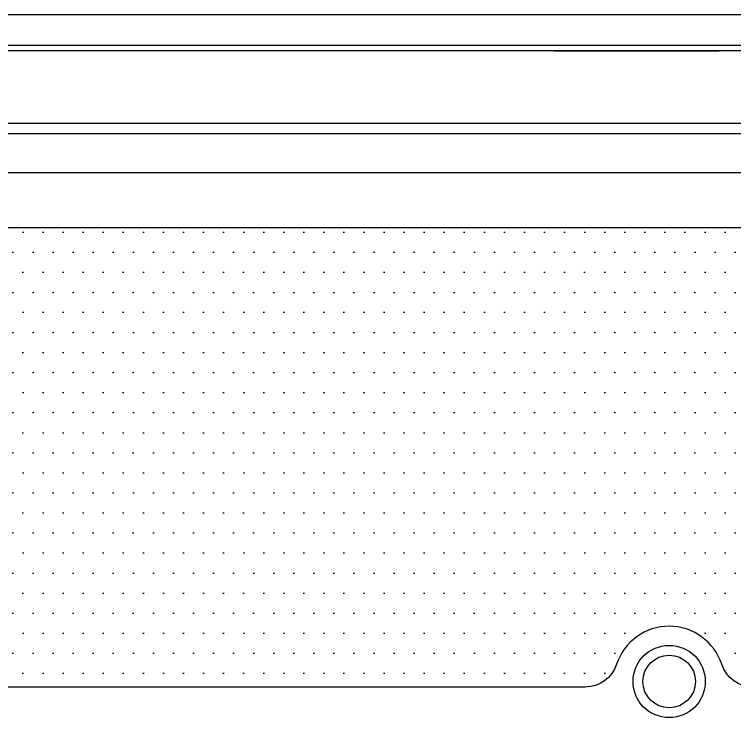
# Model space of a CAD drawing. Header units: millimetres. Extents: x -1247.8 to -1246, y 2239.52 to 2240.4.
# Drawn here: x -1247.234 to -1246.664, y 2239.842 to 2240.405 of the extents above; entities that cross this region are included whole.
import ezdxf

# ---------------------------------------------------------------- set-up
doc = ezdxf.new("R2010")
doc.units = ezdxf.units.MM
doc.layers.add('dim1', color=1, linetype='Continuous')
doc.layers.add('jacuzzi', color=1, linetype='Continuous')

msp = doc.modelspace()

# ---------------------------------------------------------------- hatches: boundary and pattern name
at = {"layer": 'dim1'}
h = msp.add_hatch(dxfattribs=at)
h.set_pattern_fill('DOTS', color=256, scale=0.01, style=0)
edge = h.paths.add_edge_path()
edge.add_arc((-1246.78244, 2239.89849), 0.02625, 270, 341.8038, ccw=False)
edge.add_line((-1246.78244, 2239.87224), (-1247.54307, 2239.87224))
edge.add_arc((-1247.54307, 2239.89849), 0.02625, 193.3149, 270, ccw=False)
edge.add_arc((-1246.87776, 2240.05595), 0.70995, 167.00421, 193.31494, ccw=False)
edge.add_arc((-1247.54394, 2240.2097), 0.02625, 90, 167.0042, ccw=False)
edge.add_line((-1247.54394, 2240.23595), (-1246.26419, 2240.23595))
edge.add_arc((-1246.26419, 2240.2097), 0.02625, 12.9958, 90, ccw=False)
edge.add_arc((-1246.93037, 2240.05595), 0.70995, -13.31494, 12.99579, ccw=False)
edge.add_arc((-1246.26505, 2239.89849), 0.02625, 270, 346.6851, ccw=False)
edge.add_line((-1246.26505, 2239.87224), (-1246.64944, 2239.87224))
edge.add_arc((-1246.64944, 2239.89849), 0.02625, 198.1962, 270, ccw=False)
edge.add_arc((-1246.71594, 2239.87663), 0.04375, 18.1962, 161.8038)

# ---------------------------------------------------------------- linework, layer by layer
at = {"layer": 'jacuzzi'}
for p, q in [((-1247.0888, 2240.38023), (-1247.57261, 2240.38023)), ((-1246.23552, 2240.38023), (-1247.0888, 2240.38023)), ((-1247.0888, 2240.37593), (-1247.56166, 2240.37593)), ((-1246.24646, 2240.37593), (-1247.0888, 2240.37593)), ((-1246.83556, 2240.37593), (-1246.99904, 2240.37593)), ((-1246.80698, 2240.37593), (-1246.67645, 2240.37593)), ((-1247.56166, 2240.31877), (-1246.24646, 2240.31877)), ((-1247.56166, 2240.3106), (-1247.0888, 2240.3106)), ((-1247.0888, 2240.3106), (-1246.24646, 2240.3106)), ((-1247.56166, 2240.2797), (-1246.24646, 2240.2797))]:
    msp.add_line(p, q, dxfattribs=at)
at = {"layer": 'jacuzzi', "color": 3}
msp.add_lwpolyline([(-1246.00406, 2239.66701, -0.414214), (-1246.01631, 2239.65476), (-1247.79181, 2239.65476, -0.414214), (-1247.80406, 2239.66701), (-1247.80406, 2240.39251, -0.414214), (-1247.79181, 2240.40476), (-1246.01631, 2240.40476, -0.414214), (-1246.00406, 2240.39251)], format="xyb", close=True, dxfattribs=at)
at = {"layer": 'jacuzzi'}
msp.add_lwpolyline([(-1246.75751, 2239.8903, -0.323974), (-1246.78244, 2239.87224), (-1247.54307, 2239.87224, -0.347675), (-1247.56862, 2239.89245, -0.115309), (-1247.56952, 2240.2156, -0.349236), (-1247.54394, 2240.23595), (-1246.26419, 2240.23595, -0.349236), (-1246.23861, 2240.2156, -0.115309), (-1246.23951, 2239.89245, -0.347675), (-1246.26505, 2239.87224), (-1246.64944, 2239.87224, -0.323974), (-1246.67438, 2239.8903, 0.72393)], format="xyb", close=True, dxfattribs=at)
for radius in [0.02858, 0.02083]:
    msp.add_circle((-1246.71594, 2239.87663), radius, dxfattribs=at)

doc.saveas('drawing.dxf')
